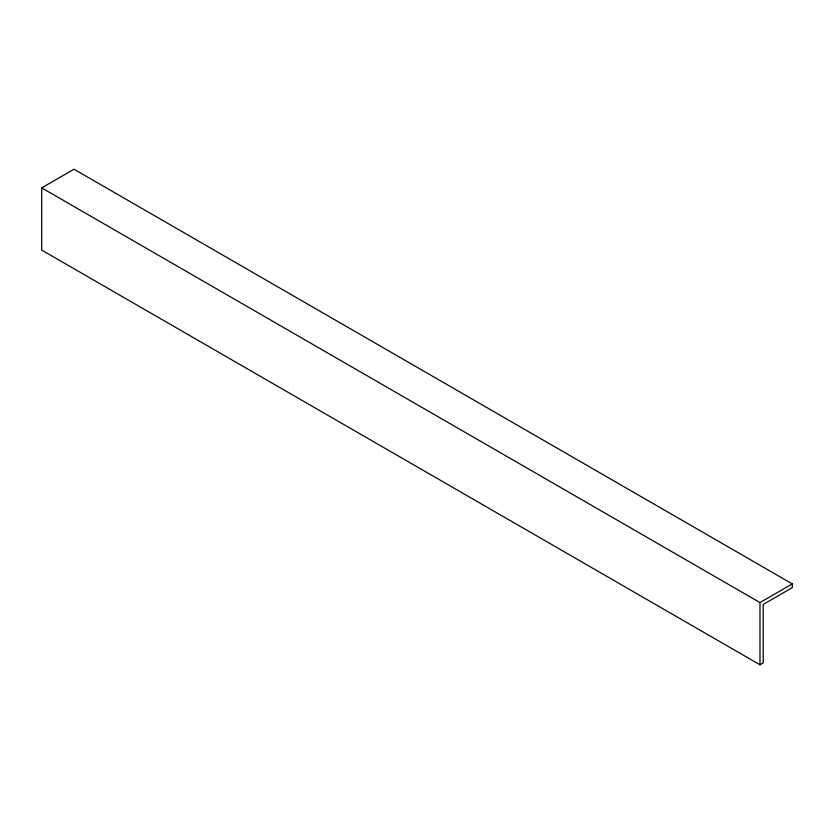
<?xml version="1.0" encoding="UTF-8"?>
<svg xmlns="http://www.w3.org/2000/svg" width="834" height="834" viewBox="0 0 834 834"><rect width="100%" height="100%" fill="white"/><g stroke="black" fill="none" stroke-linecap="round" stroke-linejoin="round"><path stroke-width="1.25" d="M41.7 187.879L74.017 169.219L792.3 583.915L792.3 587.647L763.214 604.441L763.214 662.915L759.982 664.781L41.7 250.085L41.7 187.879L759.982 602.575L792.3 583.915M759.982 602.575L759.982 664.781"/></g></svg>
